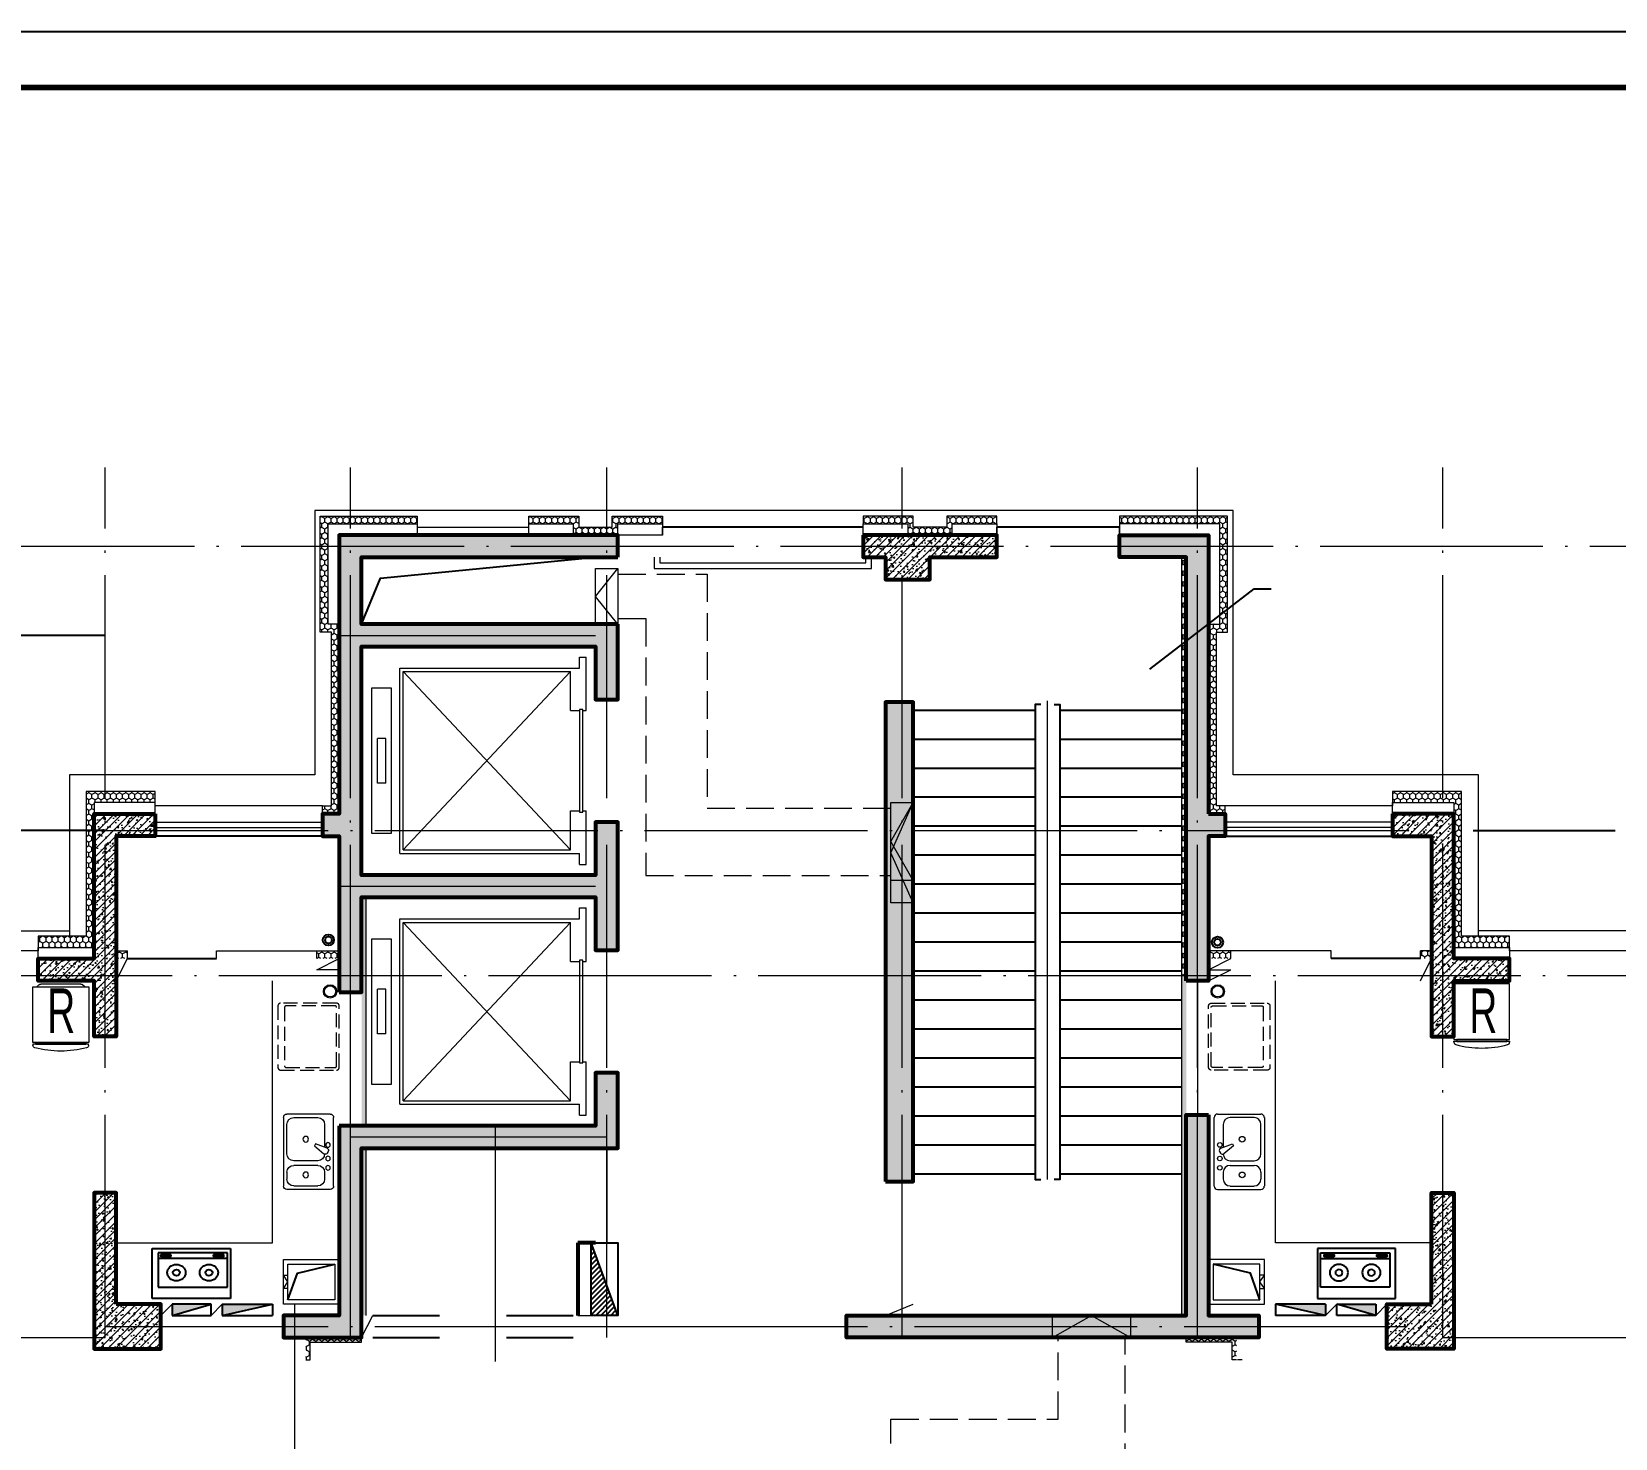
# Model space of a CAD drawing. Extents: x -12757 to 593131, y -184916 to 124232.
# Drawn here: x 558728 to 572936, y -167834 to -155216 of the extents above; entities that cross this region are included whole.
import ezdxf
from ezdxf.enums import TextEntityAlignment as Align

# ---------------------------------------------------------------- set-up
doc = ezdxf.new("R2010")
doc.units = 0
doc.header["$LTSCALE"] = 1000
doc.header["$MEASUREMENT"] = 0
doc.linetypes.add('DASH', pattern=[0.35, 0.25, -0.1])
doc.linetypes.add('DOTE', pattern=[2.42, 2, -0.2, 0.02, -0.2])
doc.layers.get('0').update_dxf_attribs({"linetype": 'CONTINUOUS', "lineweight": 25})
for name, color, linetype, lineweight in [('AXIS', 3, 'CONTINUOUS', 25), ('DIM_IDEN', 3, 'CONTINUOUS', 25), ('DOTE', 1, 'CONTINUOUS', 9), ('LVTRY', 6, 'CONTINUOUS', 20), ('PUB_DIM', 3, 'CONTINUOUS', 25), ('PUB_TEXT', 7, 'CONTINUOUS', 25), ('PUB_TITLE', 4, 'CONTINUOUS', 25), ('STAIR', 2, 'CONTINUOUS', 25), ('WALL', 9, 'CONTINUOUS', 53), ('WINDOW', 4, 'CONTINUOUS', 25), ('保温', 71, 'CONTINUOUS', 15), ('剪力墙', 150, 'CONTINUOUS', 53), ('填充', 8, 'CONTINUOUS', 15), ('墙填充', 254, 'CONTINUOUS', 15), ('家具1', 8, 'CONTINUOUS', 15), ('栏杆', 40, 'CONTINUOUS', 20), ('洁具', 6, 'CONTINUOUS', 25), ('洞口层', 20, 'CONTINUOUS', 25), ('看线', 30, 'CONTINUOUS', 25), ('空心砖', 8, 'CONTINUOUS', 15), ('立面线', 7, 'CONTINUOUS', 40), ('装饰墙', 11, 'CONTINUOUS', 15), ('装饰线', 201, 'CONTINUOUS', 15)]:
    doc.layers.add(name, color=color, linetype=linetype, lineweight=lineweight)
doc.styles.add('dim_font', font='SIMPLEX.shx', dxfattribs={"width": 0.6})
doc.styles.add('N1', font='new-romd.shx', dxfattribs={"width": 0.65, "bigfont": 'hztxt.shx'})
pattern_1 = [(45, (23787.71, 7108.46), (-35.35534, 35.35534), []), (50, (23787.71, 7108.46), (143.452, -12.5504), [15, -165]), (355, (23787.71, 7108.46), (-27.7503, 150.4384), [12, -132]), (100.4514, (23799.66, 7107.41), (115.7019, 137.8879), [12.748, -140.2284]), (46.1842, (23787.71, 7148.46), (213.4482, -33.1038), [22.5, -247.5]), (96.6356, (23805.5, 7145.7), (186.9325, 194.8236), [19.122, -210.3426]), (351.1842, (23787.7, 7148.46), (186.9324, 194.8237), [18, -198]), (21, (23807.71, 7138.46), (119.3814, -80.5238), [15, -165]), (326, (23807.71, 7138.46), (48.663, 145.03), [12, -132]), (71.4514, (23817.66, 7131.75), (168.0445, 64.5061), [12.748, -140.2284]), (37.5, (23787.71, 7108.46), (2.43197, 66.57877), [0, -130.4, 0, -134, 0, -132.5]), (7.5, (23787.71, 7108.46), (52.6139, 78.88234), [0, -76.4, 0, -127.4, 0, -50.5]), (327.5, (23743.11, 7108.46), (106.76449, -4.51097), [0, -50, 0, -156, 0, -207]), (317.5, (23723.11, 7108.46), (116.6372, 20.021), [0, -65, 0, -103.6, 0, -147])]
pattern_2 = [(45, (-474540.73, 39215.805), (-35.355339, 35.355339), []), (50, (-474540.73, 39215.8), (143.452037, -12.550427), [15, -165]), (355, (-474540.73, 39215.8), (-27.750267, 150.438427), [12, -132]), (100.4514, (-474528.78, 39214.76), (115.701876, 137.88791), [12.74804, -140.228422]), (46.1842, (-474540.73, 39255.8), (213.44821, -33.1038), [22.5, -247.5]), (96.6356, (-474522.94, 39253.05), (186.93254, 194.82357), [19.12206, -210.3426]), (351.1842, (-474540.73, 39255.8), (186.93239, 194.82372), [18, -198]), (21, (-474520.73, 39245.8), (119.38141, -80.523778), [15, -165]), (326, (-474520.73, 39245.8), (48.663066, 145.03001), [12, -132]), (71.4514, (-474510.78, 39239.1), (168.044526, 64.5061), [12.74804, -140.228422]), (37.5, (-474540.73, 39215.805), (2.431971, 66.578771), [0, -130.4, 0, -134, 0, -132.5]), (7.5, (-474540.73, 39215.805), (52.613907, 78.882342), [0, -76.4, 0, -127.4, 0, -50.5]), (327.5, (-474585.33, 39215.805), (106.764487, -4.5109743), [0, -50, 0, -156, 0, -207]), (317.5, (-474605.33, 39215.81), (116.637234, 20.020996), [0, -65, 0, -103.6, 0, -147])]
pattern_3 = [(90, (-344507.382, -77937.53), (-27.4963, 47.625), [31.75, -63.5]), (210, (-344507.382, -77937.53), (-27.4963099, -47.6249943), [31.75, -63.5]), (150, (-344507.382, -77937.53), (-54.9926099, 5.7e-06), [-63.5, 31.75])]

# ---------------------------------------------------------------- blocks, each defined once
blk = doc.blocks.new('2#tkA1+')
at = {"layer": 'PUB_TITLE'}
blk.add_lwpolyline([(0, 0), (52550, 0), (52550, 29700), (0, 29700)], close=True, dxfattribs=at)
at = {"layer": 'PUB_TITLE', "const_width": 50}
blk.add_lwpolyline([(1250, 500), (52050, 500), (52050, 29200), (1250, 29200)], close=True, dxfattribs=at)
blk = doc.blocks.new('jlq11-4')
at = {"layer": '墙填充'}
h = blk.add_hatch(dxfattribs=at)
h.set_pattern_fill('钢筋混凝土', color=256, scale=20, style=0)
h.set_pattern_definition(pattern_1)
h.paths.add_polyline_path([(14600, 13200), (16700, 13200), (16700, 12725), (16900, 12725), (16900, 13400), (14600, 13400), (14600, 14000), (16900, 14000), (16900, 14200), (14400, 14200), (14400, 11700), (14250, 11700), (14250, 11500), (14400, 11500), (14400, 10100), (14600, 10100), (14600, 10950), (16700, 10950), (16700, 10475), (16900, 10475), (16900, 11625), (16700, 11625), (16700, 11150), (14600, 11150)])
h = blk.add_hatch(dxfattribs=at)
h.set_pattern_fill('钢筋混凝土', color=256, scale=20, style=0)
h.set_pattern_definition(pattern_2)
h.paths.add_polyline_path([(19300, 14000), (19300, 13800), (19700, 13800), (19700, 14000), (20300, 14000), (20300, 14200), (19100, 14200), (19100, 14000)])
h = blk.add_hatch(dxfattribs=at)
h.set_pattern_fill('钢筋混凝土', color=256, scale=20, style=0)
h.set_pattern_definition(pattern_1)
h.paths.add_polyline_path([(22000, 10200), (22200, 10200), (22200, 10400), (22200, 11500), (22350, 11500), (22350, 11700), (22200, 11700), (22200, 14200), (21400, 14200), (21400, 14000), (22000, 14000)])
h = blk.add_hatch(dxfattribs=at)
h.set_pattern_fill('钢筋混凝土', color=256, scale=20, style=0)
h.set_pattern_definition(pattern_2)
h.paths.add_polyline_path([(19550, 12700), (19300, 12700), (19300, 8400), (19550, 8400)])
h = blk.add_hatch(dxfattribs=at)
h.set_pattern_fill('钢筋混凝土', color=256, scale=20, style=0)
h.set_pattern_definition(pattern_2)
h.paths.add_polyline_path([(12200, 10200), (12200, 9700), (12400, 9700), (12400, 11500), (12750, 11500), (12750, 11700), (12200, 11700), (12200, 10400), (11700, 10400), (11700, 10200)])
h = blk.add_hatch(dxfattribs=at)
h.set_pattern_fill('钢筋混凝土', color=256, scale=20, style=0)
h.set_pattern_definition(pattern_2)
h.paths.add_polyline_path([(24200, 9700), (24400, 9700), (24400, 10200), (24900, 10200), (24900, 10400), (24400, 10400), (24400, 11700), (23850, 11700), (23850, 11500), (24200, 11500)])
h = blk.add_hatch(dxfattribs=at)
h.set_pattern_fill('钢筋混凝土', color=256, scale=20, style=0)
h.set_pattern_definition(pattern_1)
h.paths.add_polyline_path([(16900, 8700), (16900, 9375), (16700, 9375), (16700, 8900), (14400, 8900), (14400, 7200), (13900, 7200), (13900, 7000), (14600, 7000), (14600, 8700)])
h = blk.add_hatch(dxfattribs=at)
h.set_pattern_fill('钢筋混凝土', color=256, scale=20, style=0)
h.set_pattern_definition(pattern_1)
h.paths.add_polyline_path([(22200, 7200), (22200, 9000), (22000, 9000), (22000, 7200), (18950, 7200), (18950, 7000), (22650, 7000), (22650, 7200)])
h = blk.add_hatch(dxfattribs=at)
h.set_pattern_fill('钢筋混凝土', color=256, scale=20, style=0)
h.set_pattern_definition(pattern_2)
h.paths.add_polyline_path([(12400, 8300), (12200, 8300), (12200, 6900), (12800, 6900), (12800, 7300), (12400, 7300)])
h = blk.add_hatch(dxfattribs=at)
h.set_pattern_fill('钢筋混凝土', color=256, scale=20, style=0)
h.set_pattern_definition(pattern_2)
h.paths.add_polyline_path([(24200, 7300), (23800, 7300), (23800, 6900), (24400, 6900), (24400, 8300), (24200, 8300)])
at = {"layer": '剪力墙'}
for points in [[(16900, 14000), (16900, 14200), (14400, 14200), (14400, 11700), (14250, 11700), (14250, 11500), (14400, 11500), (14400, 10100)], [(22000, 10200), (22000, 14000), (21400, 14000), (21400, 14200), (22200, 14200), (22200, 11700)], [(16900, 13400), (14600, 13400), (14600, 14000), (16900, 14000)], [(14400, 10100), (14600, 10100), (14600, 10950), (16700, 10950), (16700, 10475), (16900, 10475), (16900, 11625), (16700, 11625), (16700, 11150), (14600, 11150), (14600, 13200), (16700, 13200), (16700, 12725), (16900, 12725), (16900, 13400)], [(19300, 8400), (19550, 8400), (19550, 12700), (19300, 12700), (19300, 8400)], [(22200, 11700), (22350, 11700), (22350, 11500), (22200, 11500), (22200, 10400), (22200, 10400), (22200, 10200), (22000, 10200)], [(12400, 7300), (12400, 8300), (12200, 8300), (12200, 6900), (12800, 6900), (12800, 7300), (12400, 7300)], [(24200, 7300), (24200, 8300), (24400, 8300), (24400, 6900), (23800, 6900), (23800, 7300), (24200, 7300)]]:
    blk.add_lwpolyline(points, dxfattribs=at)
for points in [[(19100, 14200), (19100, 14000), (19300, 14000), (19300, 13800), (19700, 13800), (19700, 14000), (20300, 14000), (20300, 14200)], [(12750, 11700), (12750, 11500), (12400, 11500), (12400, 9700), (12200, 9700), (12200, 10200), (11700, 10200), (11700, 10400), (12200, 10400), (12200, 11700)], [(23850, 11700), (23850, 11500), (24200, 11500), (24200, 9700), (24400, 9700), (24400, 10200), (24900, 10200), (24900, 10400), (24400, 10400), (24400, 11700)], [(14400, 8900), (14400, 7200), (13900, 7200), (13900, 7000), (14600, 7000), (14600, 8700), (16900, 8700), (16900, 9375), (16700, 9375), (16700, 8900), (14400, 8900)], [(22200, 9000), (22200, 7200), (22650, 7200), (22650, 7000), (18950, 7000), (18950, 7200), (22000, 7200), (22000, 9000), (22200, 9000)]]:
    blk.add_lwpolyline(points, close=True, dxfattribs=at)
blk = doc.blocks.new('2')
at = {"layer": '洞口层', "ltscale": 500}
for p, q in [((390745, -31617), (390745, -31717)), ((390745, -31617), (391195, -31617)), ((390745, -31717), (391195, -31617)), ((391195, -31617), (391195, -31717)), ((390745, -31717), (391195, -31717))]:
    blk.add_line(p, q, dxfattribs=at)
blk = doc.blocks.new('3')
at = {"layer": '洞口层', "ltscale": 500}
for p, q in [((390620, -31617), (390270, -31617)), ((390270, -31617), (390270, -31717)), ((390270, -31717), (390620, -31617)), ((390620, -31717), (390620, -31617)), ((390270, -31717), (390620, -31717))]:
    blk.add_line(p, q, dxfattribs=at)
blk = doc.blocks.new('M_E25ESP')
at = {"color": 0, "linetype": 'ByBlock'}
for p, q in [((0, -309), (0, 307)), ((31, 338), (419, 338)), ((358, 307), (143, 307)), ((450, 307), (450, -309)), ((82, 245), (82, 40)), ((419, -20), (419, 245)), ((48, 2), (57, -12)), ((59, 31), (163, 70)), ((173, 53), (87, -18)), ((163, 70), (173, 53)), ((143, -82), (358, -82)), ((143, -123), (358, -123)), ((82, -184), (82, -246)), ((419, -184), (419, -246)), ((31, -340), (419, -340)), ((143, -308), (358, -308)), ((143, -340), (358, -340))]:
    blk.add_line(p, q, dxfattribs=at)
for centre, radius in [((51, 61), 20.5), ((251, 112), 25.6), ((51, -61), 20.5), ((51, -145), 20.5), ((251, -208), 25.6)]:
    blk.add_circle(centre, radius, dxfattribs=at)
for centre, radius, start, end in [((31, 307), 30.7, 90, 180), ((143, 245), 61.4, 90, 180), ((358, 245), 61.4, 0, 90), ((419, 307), 30.7, 0, 90), ((66, 12), 20.5, 110.5377, 210), ((74, -2), 20.5, 210, 309.4623), ((143, -20), 61.4, 180, 270), ((143, -184), 61.4, 90, 180), ((358, -20), 61.4, 270, 0), ((358, -184), 61.4, 0, 90), ((143, -246), 61.4, 180, 270), ((358, -246), 61.4, 270, 0), ((31, -309), 30.7, 180, 270), ((419, -309), 30.7, 270, 0)]:
    blk.add_arc(centre, radius, start, end, dxfattribs=at)
blk = doc.blocks.new('jjz')
at = {"layer": '洁具'}
for p, q in [((450, 700), (0, 700)), ((0, 700), (0, 0)), ((102, 51), (102, 673)), ((102, 673), (410, 673)), ((360, 673), (360, 51)), ((380, 641), (390, 641)), ((388, 630), (403, 630)), ((388, 566), (388, 630)), ((403, 630), (403, 566)), ((410, 673), (410, 51)), ((450, 0), (450, 700)), ((381, 549), (390, 549)), ((403, 566), (388, 566)), ((380, 168), (390, 168)), ((388, 93), (388, 157)), ((388, 157), (403, 157)), ((403, 157), (403, 93)), ((0, 0), (450, 0)), ((410, 51), (102, 51)), ((381, 76), (390, 76)), ((403, 93), (388, 93))]:
    blk.add_line(p, q, dxfattribs=at)
at = {"layer": '洁具', "extrusion": (0, 0, -1)}
for centre, major_axis, start_param, end_param in [((233, 508), (0, 82.5), 3.141593, 9.424778), ((530, 595), (0, 177), -1.570796, -1.464362), ((530, 595), (0, 177), 4.605954, 4.712389), ((456, 604), (0, 94.4), -1.464362, -1.318368), ((456, 586), (0, 94.4), 4.45996, 4.605954), ((409, 617), (0, 41.3), -1.318368, -1.013853), ((381, 637), (0, 4.03), -1.013853, 0), ((539, 595), (0, 177), -1.570796, -1.464362), ((539, 595), (0, 177), 4.605954, 4.712389), ((381, 637), (0, 4.03), 0, 0.313206), ((465, 604), (0, 94.4), -1.464362, -1.318368), ((465, 586), (0, 94.4), 4.45996, 4.605954), ((419, 617), (0, 41.3), -1.318368, -1.013853), ((390, 637), (0, 4.03), -1.013853, 0), ((390, 637), (0, 4.03), 0, 1.013851), ((362, 617), (0, 41.3), 1.013851, 1.240657), ((233, 508), (0, 31.6), 3.141593, 9.424778), ((409, 573), (0, 41.3), 4.155445, 4.45996), ((381, 553), (0, 4.03), 3.141593, 4.155445), ((419, 573), (0, 41.3), 4.155445, 4.45996), ((390, 553), (0, 4.03), 3.141593, 4.155445), ((390, 553), (0, 4.03), 2.127739, 3.141593), ((362, 573), (0, 41.3), 1.823225, 2.12774), ((316, 586), (0, 94.4), 1.788282, 1.823225), ((233, 216), (0, 82.5), 3.141593, 9.424778), ((233, 216), (0, 31.6), 3.141593, 9.424778), ((456, 131), (0, 94.4), -1.464362, -1.318368), ((409, 144), (0, 41.3), -1.318368, -1.013853), ((381, 164), (0, 4.03), -1.013853, 0), ((381, 164), (0, 4.03), 0, 0.313206), ((465, 131), (0, 94.4), -1.464362, -1.318368), ((419, 144), (0, 41.3), -1.318368, -1.013853), ((390, 164), (0, 4.03), -1.013853, 0), ((390, 164), (0, 4.03), 0, 1.013851), ((362, 144), (0, 41.3), 1.013851, 1.240657), ((530, 122), (0, 177), -1.570796, -1.464362), ((530, 122), (0, 177), 4.605954, 4.712389), ((456, 113), (0, 94.4), 4.45996, 4.605954), ((409, 100), (0, 41.3), 4.155445, 4.45996), ((381, 80), (0, 4.03), 3.141593, 4.155445), ((539, 122), (0, 177), -1.570796, -1.464362), ((539, 122), (0, 177), 4.605954, 4.712389), ((465, 113), (0, 94.4), 4.45996, 4.605954), ((419, 100), (0, 41.3), 4.155445, 4.45996), ((390, 80), (0, 4.03), 3.141593, 4.155445), ((390, 80), (0, 4.03), 2.127739, 3.141593), ((362, 100), (0, 41.3), 1.823225, 2.12774), ((316, 113), (0, 94.4), 1.788282, 1.823225)]:
    blk.add_ellipse(centre, major_axis=major_axis, ratio=0.9, start_param=start_param, end_param=end_param, dxfattribs=at)
blk = doc.blocks.new('jjg2')
at = {"layer": 'LVTRY'}
for points in [[(0, 400), (500, 400), (500, 0), (0, 0)], [(40, 360), (460, 360), (460, 40), (40, 40)]]:
    blk.add_lwpolyline(points, close=True, dxfattribs=at)
blk.add_lwpolyline([(40, 140), (0, 140), (40, 200), (0, 260), (40, 260)], dxfattribs=at)
at = {"layer": 'PUB_DIM'}
blk.add_lwpolyline([(40, 40), (125, 278), (460, 360)], dxfattribs=at)
blk = doc.blocks.new('xyj01')
at = {"layer": 'LVTRY', "linetype": 'DASH', "ltscale": 0.5}
for p, q in [((-300, 526), (-300, 24)), ((276, 550), (-276, 550)), ((-276, 478), (-276, 36)), ((264, 490), (-264, 490)), ((276, 36), (276, 478)), ((300, 24), (300, 526)), ((-276, 0), (276, 0)), ((-264, 24), (264, 24))]:
    blk.add_line(p, q, dxfattribs=at)
for centre, radius, start, end in [((-276, 526), 24, 90, 180), ((-264, 478), 12, 90, 180), ((264, 478), 12, 0, 90), ((276, 526), 24, 0, 90), ((-276, 24), 24, 180, 270), ((-264, 36), 12, 180, 270), ((264, 36), 12, 270, 0), ((276, 24), 24, 270, 0)]:
    blk.add_arc(centre, radius, start, end, dxfattribs=at)
blk = doc.blocks.new('bx1')
at = {"layer": '家具1', "color": 2}
for p, q in [((-1085, -2), (-1067, -2)), ((-1067, -2), (-1067, -1001))]:
    blk.add_line(p, q, dxfattribs=at)
at = {"layer": '家具1', "color": 8}
for p, q in [((-39, -71), (-2, -108)), ((12, -141), (12, -859)), ((-1067, -1001), (-1085, -1001)), ((-39, -929), (-2, -892))]:
    blk.add_line(p, q, dxfattribs=at)
at = {"layer": '家具1', "color": 2}
blk.add_lwpolyline([(-39, -1000), (-39, 0), (-1038, 0), (-1038, -1000)], close=True, dxfattribs=at)
at = {"layer": '家具1', "color": 8}
blk.add_lwpolyline([(-1072, -950), (-1038, -950), (-1038, -54), (-1072, -54)], close=True, dxfattribs=at)
at = {"layer": '家具1', "color": 2}
for centre, radius, start, end in [((583, -501), 1775, 164.8257, 195.1743), ((-1085, -49), 47.4, 90, 164.8257), ((-1085, -954), 47.4, 195.1743, 270)]:
    blk.add_arc(centre, radius, start, end, dxfattribs=at)
at = {"layer": '家具1', "color": 8}
for centre, start, end in [((-36, -141), 0, 45), ((-36, -859), 315, 0)]:
    blk.add_arc(centre, 47.4, start, end, dxfattribs=at)
blk = doc.blocks.new('电梯')
at = {"layer": '家具1', "color": 2, "linetype": 'Continuous', "lineweight": 20}
for p, q in [((0, -480), (0, 0)), ((60, 0), (0, 0)), ((60, -99), (60, 0)), ((1670, -99), (60, -99)), ((1640, -130), (140, -130)), ((140, -480), (140, -130)), ((1640, -130), (140, -1730.0002)), ((1640, -1730.0002), (140, -130)), ((1640, -1730.0002), (1640, -130)), ((1670, -1761.0002), (1670, -99)), ((1745, -1580.0002), (1745, -280.0004)), ((1745, -280.0004), (1925, -280.0004)), ((1925, -280.0004), (1925, -1580.0002)), ((30, -480), (0, -480)), ((30, -1390.0002), (30, -470)), ((30, -470), (60, -470)), ((60, -470), (60, -1390.0002)), ((140, -480), (60, -480)), ((0, -1860.0002), (0, -1380.0002)), ((30, -1380.0002), (0, -1380.0002)), ((60, -1390.0002), (30, -1390.0002)), ((140, -1380.0002), (60, -1380.0002)), ((140, -1730.0002), (140, -1380.0002)), ((1925, -1580.0002), (1745, -1580.0002)), ((1670, -1761.0002), (60, -1761.0002)), ((60, -1860.0002), (60, -1761.0002)), ((1640, -1730.0002), (140, -1730.0002)), ((60, -1860.0002), (0, -1860.0002))]:
    blk.add_line(p, q, dxfattribs=at)
at = {"layer": '家具1', "color": 2, "linetype": 'Continuous'}
for p, q in [((1798, -1130.00012), (1798, -730.0002)), ((1798, -730.0002), (1872, -730.0002)), ((1872, -1130.00012), (1872, -730.0002)), ((1798, -1130.00012), (1872, -1130.00012))]:
    blk.add_line(p, q, dxfattribs=at)
blk = doc.blocks.new('pm10-2')
at = {"layer": '保温', "ltscale": 500}
h = blk.add_hatch(dxfattribs=at)
h.set_pattern_fill('HONEY', color=256, scale=20, angle=90, style=0)
h.set_pattern_definition(pattern_3)
h.paths.add_polyline_path([(14500, -800), (14500, -700), (14400, -700), (14400, 0), (14330, 0), (14330, -770), (14430, -770), (14430, -2330), (14350, -2330), (14350, -2400), (14500, -2400)])
h.paths.add_polyline_path([(14600, 270), (14330, 270), (14330, 0), (14400, 0), (14400, 200), (14600, 200)])
h.paths.add_polyline_path([(15200, 270), (14600, 270), (14600, 200), (15200, 200)])
h = blk.add_hatch(dxfattribs=at)
h.set_pattern_fill('HONEY', color=256, scale=20, angle=90, style=0)
h.set_pattern_definition(pattern_3)
h.paths.add_polyline_path([(16650, 270), (16200, 270), (16200, 200), (16600, 200), (16600, 100), (16900, 100), (16900, 170), (16650, 170)])
h.paths.add_polyline_path([(17400, 270), (16950, 270), (16950, 170), (16900, 170), (16900, 100), (17000, 100), (17000, 200), (17400, 200)])
h = blk.add_hatch(dxfattribs=at)
h.set_pattern_fill('HONEY', color=256, scale=20, angle=90, style=0)
h.set_pattern_definition(pattern_3)
h.paths.add_polyline_path([(20000, 200), (20400, 200), (20400, 270), (19950, 270), (19950, 170), (19650, 170), (19650, 270), (19550, 270), (19550, 200), (19600, 200), (19600, 100), (20000, 100)])
h.paths.add_polyline_path([(19550, 270), (19200, 270), (19200, 200), (19550, 200)])
h = blk.add_hatch(dxfattribs=at)
h.set_pattern_fill('HONEY', color=256, scale=20, angle=90, style=0)
h.set_pattern_definition(pattern_3)
h.paths.add_polyline_path([(22200, 270), (21500, 270), (21500, 200), (22200, 200)])
h.paths.add_polyline_path([(22470, 270), (22200, 270), (22200, 200), (22400, 200), (22400, 100), (22400, 0), (22470, 0)])
h.paths.add_polyline_path([(22470, 0), (22400, 0), (22400, -700), (22300, -700), (22300, -2400), (22450, -2400), (22450, -2330), (22370, -2330), (22370, -770), (22470, -770)])
h = blk.add_hatch(dxfattribs=at)
h.set_pattern_fill('HONEY', color=256, scale=20, angle=90, style=0)
h.set_pattern_definition(pattern_3)
h.paths.add_polyline_path([(22100, -100), (22060, -100), (22060, -2550), (22100, -2550), (22100, -2500)])
h = blk.add_hatch(dxfattribs=at)
h.set_pattern_fill('HONEY', color=256, scale=20, angle=90, style=0)
h.set_pattern_definition(pattern_3)
h.paths.add_polyline_path([(12300, -2400), (12300, -2300), (12400, -2300), (12400, -2200), (12230, -2200), (12230, -3500), (11800, -3500), (11800, -3600), (12300, -3600)])
h.paths.add_polyline_path([(12850, -2200), (12400, -2200), (12400, -2300), (12850, -2300)])
h = blk.add_hatch(dxfattribs=at)
h.set_pattern_fill('HONEY', color=256, scale=20, angle=90, style=0)
h.set_pattern_definition(pattern_3)
h.paths.add_polyline_path([(25000, -3500), (24570, -3500), (24570, -2200), (24400, -2200), (24400, -2300), (24500, -2300), (24500, -2400), (24500, -3600), (25000, -3600)])
h.paths.add_polyline_path([(24400, -2200), (23950, -2200), (23950, -2300), (24400, -2300)])
h = blk.add_hatch(dxfattribs=at)
h.set_pattern_fill('HONEY', color=256, scale=20, angle=90, style=0)
h.set_pattern_definition(pattern_3)
h.paths.add_polyline_path([(22100, -2550), (22060, -2550), (22060, -3850), (22100, -3850), (22100, -3800)])
h = blk.add_hatch(dxfattribs=at)
h.set_pattern_fill('HONEY', color=256, scale=20, angle=90, style=0)
h.set_pattern_definition([(90, (-546986.645, 159831.234), (-27.4963, 47.625), [31.75, -63.5]), (210, (-546986.645, 159831.234), (-27.4963099, -47.6249943), [31.75, -63.5]), (150, (-546986.645, 159831.234), (-54.9926099, 5.7e-06), [-63.5, 31.75])])
h.paths.add_polyline_path([(14700, -3150), (14740, -3150), (14740, -5200), (14700, -5200)])
h.paths.add_polyline_path([(14700, -5400), (14740, -5400), (14740, -6900), (14700, -6900)])
h = blk.add_hatch(dxfattribs=at)
h.set_pattern_fill('HONEY', color=256, scale=20, angle=90, style=0)
h.set_pattern_definition(pattern_3)
h.paths.add_polyline_path([(14500, -3630), (14300, -3630), (14300, -3700), (14500, -3700)])
h.paths.add_polyline_path([(12600, -3630), (12500, -3630), (12500, -3700), (12600, -3700)])
h = blk.add_hatch(dxfattribs=at)
h.set_pattern_fill('HONEY', color=256, scale=20, angle=90, style=0)
h.set_pattern_definition(pattern_3)
h.paths.add_polyline_path([(22500, -3630), (22300, -3630), (22300, -3700), (22500, -3700)])
h = blk.add_hatch(dxfattribs=at)
h.set_pattern_fill('HONEY', color=256, scale=20, angle=90, style=0)
h.set_pattern_definition([(90, (-342530.67, 80862.602), (-27.4963, 47.625), [31.75, -63.5]), (210, (-342530.67, 80862.602), (-27.4963099, -47.6249943), [31.75, -63.5]), (150, (-342530.67, 80862.602), (-54.9926099, 5.7e-06), [-63.5, 31.75])])
h.paths.add_polyline_path([(24300, -3630), (24200, -3630), (24200, -3700), (24300, -3700)])
h = blk.add_hatch(dxfattribs=at)
h.set_pattern_fill('HONEY', color=256, scale=20, angle=90, style=0)
h.set_pattern_definition(pattern_3)
h.paths.add_polyline_path([(22100, -3850), (22060, -3850), (22060, -6900), (22100, -6900)])
h = blk.add_hatch(dxfattribs=at)
h.set_pattern_fill('HONEY', color=256, scale=20, angle=90, style=0)
h.set_pattern_definition(pattern_3)
h.paths.add_polyline_path([(14700, -7100), (14600, -7100), (14200, -7100), (14200, -7300), (14240, -7300), (14240, -7140), (14700, -7140)])
h = blk.add_hatch(dxfattribs=at)
h.set_pattern_fill('HONEY', color=256, scale=20, angle=90, style=0)
h.set_pattern_definition(pattern_3)
h.paths.add_polyline_path([(22550, -7100), (22200, -7100), (22100, -7100), (22100, -7140), (22510, -7140), (22510, -7300), (22550, -7300)])
at = {"layer": 'DOTE', "linetype": 'DOTE'}
for p, q in [((12400, -7100), (12400, 705)), ((14600, -7100), (14600, 705)), ((16900, -7100), (16900, 705)), ((19550, -7100), (19550, 705)), ((22200, -7100), (22200, 705)), ((24400, -7100), (24400, 705)), ((-900, 0), (37315, 0)), ((12400, -2550), (24500, -2550)), ((-1100, -3850), (37115, -3850)), ((-900, -7100), (12400, -7100)), ((12400, -7000), (24400, -7000)), ((24400, -7100), (37365, -7100))]:
    blk.add_line(p, q, dxfattribs=at)
at = {"layer": 'DOTE'}
for p, q in [((14500, -800), (16800, -800)), ((20855, -5680), (20855, -1388)), ((14500, -3050), (16800, -3050)), ((15900, -5200), (15900, -7313)), ((14600, -5300), (16900, -5300)), ((14100, -6800), (14100, -8500))]:
    blk.add_line(p, q, dxfattribs=at)
at = {"layer": 'LVTRY'}
for points in [[(12500, -6250), (13900, -6250), (13900, -3900)], [(24300, -6250), (22900, -6250), (22900, -3900)]]:
    blk.add_lwpolyline(points, dxfattribs=at)
for centre, radius in [((14418, -3994), 60), ((14418, -3994), 50), ((22382, -3994), 60), ((22382, -3994), 50)]:
    blk.add_circle(centre, radius, dxfattribs=at)
at = {"layer": 'STAIR'}
for p, q in [((19650, -1470), (20745, -1470)), ((20965, -1470), (22060, -1470)), ((19650, -1730), (20745, -1730)), ((20965, -1730), (22060, -1730)), ((19650, -1990), (20745, -1990)), ((20965, -1990), (22060, -1990)), ((19650, -2250), (20745, -2250)), ((20965, -2250), (22060, -2250)), ((19650, -2510), (20745, -2510)), ((20965, -2510), (22060, -2510)), ((19650, -2770), (20745, -2770)), ((20965, -2770), (22060, -2770)), ((19650, -3030), (20745, -3030)), ((20965, -3030), (22060, -3030)), ((19650, -3290), (20745, -3290)), ((20965, -3290), (22060, -3290)), ((19650, -3550), (20745, -3550)), ((20965, -3550), (22060, -3550)), ((19650, -3810), (20745, -3810)), ((20965, -3810), (22060, -3810)), ((19650, -4070), (20745, -4070)), ((20965, -4070), (22060, -4070)), ((19650, -4330), (20745, -4330)), ((20965, -4330), (22060, -4330)), ((19650, -4590), (20745, -4590)), ((20965, -4590), (22060, -4590)), ((19650, -4850), (20745, -4850)), ((20965, -4850), (22060, -4850)), ((19650, -5110), (20745, -5110)), ((20965, -5110), (22060, -5110)), ((19650, -5370), (20745, -5370)), ((20965, -5370), (22060, -5370)), ((19650, -5630), (20745, -5630)), ((20965, -5630), (22060, -5630))]:
    blk.add_line(p, q, dxfattribs=at)
for points in [[(20795, -1420), (20745, -1420), (20745, -5680), (20795, -5680)], [(20915, -1420), (20965, -1420), (20965, -5680), (20915, -5680)]]:
    blk.add_lwpolyline(points, dxfattribs=at)
at = {"layer": 'WALL', "ltscale": 500}
for p, q in [((16800, -6250), (16640, -6250)), ((16640, -6250), (16640, -6900))]:
    blk.add_line(p, q, dxfattribs=at)
at = {"layer": 'WINDOW'}
for p, q in [((19200, 170), (17400, 170)), ((21500, 170), (20400, 170)), ((12600, -3700), (13400, -3700)), ((24200, -3700), (23400, -3700)), ((14800, -6900), (15400, -6900)), ((16001, -6900), (16600, -6900)), ((14800, -7100), (15400, -7100)), ((16001, -7100), (16600, -7100))]:
    blk.add_line(p, q, dxfattribs=at)
at = {"layer": '保温'}
for p, q in [((17400, 100), (17400, 170)), ((19200, 100), (19200, 170)), ((20400, 100), (20400, 170)), ((21500, 100), (21500, 170)), ((14350, -2400), (14350, -2330)), ((22450, -2400), (22450, -2330)), ((14740, -3150), (14740, -5200)), ((12500, -3630), (12600, -3630)), ((12500, -3630), (12600, -3630)), ((12600, -3700), (12600, -3630)), ((12600, -3700), (12600, -3630)), ((13400, -3630), (14500, -3630)), ((13400, -3700), (13400, -3630)), ((14300, -3700), (14300, -3630)), ((14300, -3700), (14300, -3630)), ((23400, -3630), (22300, -3630)), ((22500, -3700), (22500, -3630)), ((22500, -3700), (22500, -3630)), ((23400, -3700), (23400, -3630)), ((24300, -3630), (24200, -3630)), ((24200, -3700), (24200, -3630)), ((14740, -5400), (14740, -6900)), ((14200, -7300), (14240, -7300)), ((14200, -7300), (14240, -7300)), ((22600, -7300), (22560, -7300)), ((22600, -7300), (22560, -7300))]:
    blk.add_line(p, q, dxfattribs=at)
for points in [[(14350, -2400), (14350, -2330), (14430, -2330), (14430, -770), (14330, -770), (14330, 270), (15200, 270), (15200, 170), (16200, 170), (16200, 270), (16650, 270), (16650, 170), (16950, 170), (16950, 270), (17400, 270), (17400, 200)], [(20400, 200), (20400, 270), (19950, 270), (19950, 170), (19650, 170), (19650, 270), (19200, 270), (19200, 200)], [(22450, -2400), (22450, -2330), (22370, -2330), (22370, -770), (22470, -770), (22470, 270), (21500, 270), (21500, 100)], [(22060, -6900), (22060, -100)], [(14350, -2330), (12850, -2330), (12850, -2200), (12230, -2200), (12230, -3500), (11800, -3500), (11800, -3630), (10200, -3630), (10200, -3400), (9100, -3400), (9100, -3630), (7100, -3630), (7100, -3550)], [(29700, -3550), (29700, -3630), (27700, -3630), (27700, -3400), (26600, -3400), (26600, -3630), (25000, -3630), (25000, -3500), (24570, -3500), (24570, -2200), (23950, -2200), (23950, -2330), (22450, -2330)], [(14200, -7300), (14240, -7300), (14240, -7140), (14700, -7140), (14700, -7100)], [(22550, -7300), (22510, -7300), (22510, -7140), (22100, -7140), (22100, -7100)]]:
    blk.add_lwpolyline(points, dxfattribs=at)
at = {"layer": '栏杆'}
for p, q in [((12850, -2475), (14350, -2475)), ((12850, -2525), (14350, -2525)), ((23950, -2475), (22450, -2475)), ((23950, -2525), (22450, -2525))]:
    blk.add_line(p, q, dxfattribs=at)
for points in [[(17325, -100), (17325, -200), (19200, -200), (19275, -200), (19275, -100)], [(17375, -100), (17375, -150), (19200, -150), (19225, -150), (19225, -100)]]:
    blk.add_lwpolyline(points, dxfattribs=at)
at = {"layer": '看线'}
for p, q in [((14350, -2600), (12850, -2600)), ((22450, -2600), (23950, -2600))]:
    blk.add_line(p, q, dxfattribs=at)
at = {"layer": '空心砖', "ltscale": 500}
for p, q in [((12500, -3900), (12600, -3700)), ((14300, -3800), (14500, -3700)), ((14500, -3800), (14300, -3800)), ((22300, -3800), (22500, -3700)), ((22300, -3800), (22500, -3800)), ((22300, -3900), (22500, -3800)), ((24200, -3900), (24300, -3700)), ((22200, -3900), (22200, -5100)), ((14600, -5200), (14600, -4000)), ((14700, -5200), (14500, -5200)), ((16900, -5400), (16900, -6250)), ((12900, -6900), (13000, -6800)), ((13350, -6900), (13450, -6800)), ((19400, -6900), (19650, -6800)), ((23350, -6900), (23450, -6800)), ((23800, -6900), (23900, -6800)), ((14700, -7100), (14800, -6900)), ((16640, -6900), (17000, -6900)), ((15400, -7000), (16000, -7000)), ((16600, -7000), (17300, -7000)), ((18500, -7000), (19050, -7000))]:
    blk.add_line(p, q, dxfattribs=at)
at = {"layer": '装饰墙'}
for points in [[(15200, 100), (14500, 100), (14500, -700), (14400, -700), (14400, 200), (15200, 200)], [(16600, 100), (16200, 100), (16200, 200), (16600, 200)], [(17400, 100), (17000, 100), (17000, 200), (17400, 200)], [(19600, 100), (19200, 100), (19200, 200), (19600, 200)], [(20400, 100), (20000, 100), (20000, 200), (20400, 200)], [(21500, 100), (22300, 100), (22300, -700), (22400, -700), (22400, 200), (21500, 200)], [(12850, -2300), (12300, -2300), (12300, -2400), (12850, -2400)], [(23950, -2300), (24500, -2300), (24500, -2400), (23950, -2400)], [(11800, -3600), (12300, -3600), (12300, -3700), (11800, -3700)], [(24500, -3600), (25000, -3600), (25000, -3700), (24500, -3700)]]:
    blk.add_lwpolyline(points, close=True, dxfattribs=at)
at = {"layer": 'LVTRY', "xscale": -1}
blk.add_blockref('M_E25ESP', (14450, -5432), dxfattribs=at)
at = {"layer": 'LVTRY'}
blk.add_blockref('M_E25ESP', (22350, -5432), dxfattribs=at)
at = {"layer": 'LVTRY', "xscale": -1, "rotation": 270}
blk.add_blockref('jjz', (12823, -6750), dxfattribs=at)
at = {"layer": 'LVTRY', "rotation": 90}
blk.add_blockref('jjz', (23977, -6750), dxfattribs=at)
at = {"layer": '保温'}
blk.add_blockref('jjg2', (14000, -6800), dxfattribs=at)
blk.add_blockref('jjg2', (14000, -6800), dxfattribs=at)
at = {"layer": '保温', "xscale": -1}
blk.add_blockref('jjg2', (22800, -6800), dxfattribs=at)
blk.add_blockref('jjg2', (22800, -6800), dxfattribs=at)
at = {"layer": '家具1', "yscale": 0.5, "zscale": 0.5}
for p, xscale, rotation in [((12252, -3934), -0.5, 270), ((24500, -3906), 0.5, 90)]:
    blk.add_blockref('bx1', p, dxfattribs=dict(at, xscale=xscale, rotation=rotation))
at = {"layer": '洞口层', "xscale": -1}
for p in [(16715, -995), (16715, -3245)]:
    blk.add_blockref('电梯', p, dxfattribs=at)
at = {"layer": '立面线', "rotation": 90}
blk.add_blockref('xyj01', (14500, -4400), dxfattribs=at)
at = {"layer": '立面线', "xscale": -1, "rotation": 270}
blk.add_blockref('xyj01', (22300, -4400), dxfattribs=at)
at = {"layer": '填充', "style": 'dim_font', "text_generation_flag": 4, "width": 0.8, "flags": 9}
for tag in ['XSIZE', 'YSIZE']:
    blk.add_attdef(tag, (-750, -5700), '', height=0.5, rotation=270, dxfattribs=at)
for tag in ['XSIZE', 'YSIZE']:
    blk.add_attdef(tag, (-1900, -7200), '', height=0.5, dxfattribs=at)

msp = doc.modelspace()

# ---------------------------------------------------------------- hatches: boundary and pattern name
at = {"layer": '洞口层'}
h = msp.add_hatch(dxfattribs=at)
h.set_pattern_fill('ANSI31', color=256, scale=20, style=0)
h.set_pattern_definition([(45, (467626.612, -253507.876), (-22.45064, 22.45064), [])])
h.paths.add_polyline_path([(563747, -166081), (563747, -166731), (563987, -166731)])
at = {"layer": '洞口层', "ltscale": 500}
h = msp.add_hatch(color=256, dxfattribs=at)
h.paths.add_polyline_path([(560337, -166631), (559987, -166631), (559987, -166731)])
h.paths.add_polyline_path([(560887, -166631), (560437, -166631), (560437, -166731), (560492, -166719), (560489, -166706, -1), (560487, -166700, -1), (560489, -166706), (560492, -166719)])
h = msp.add_hatch(color=256, dxfattribs=at)
h.paths.add_polyline_path([(570337, -166631), (569887, -166631), (570281, -166719), (570284, -166706, -1), (570286, -166700, -1), (570284, -166706), (570281, -166719), (570337, -166731)])
h.paths.add_polyline_path([(570787, -166631), (570437, -166631), (570787, -166731)])

# ---------------------------------------------------------------- linework, layer by layer
at = {"layer": 'AXIS'}
for p, q in [((559387, -160631), (558225, -160631)), ((559387, -162381), (558225, -162381)), ((571662, -162381), (572935, -162381))]:
    msp.add_line(p, q, dxfattribs=at)
at = {"layer": 'DIM_IDEN'}
for p, q in [((568760, -160935), (569695, -160214)), ((569695, -160214), (569849, -160214))]:
    msp.add_line(p, q, dxfattribs=at)
at = {"layer": 'LVTRY'}
for points in [[(563987, -160531), (563787, -160531), (563787, -160031), (563987, -160031), (563987, -160531), (563787, -160281), (563987, -160031)], [(566637, -163031), (566437, -163031), (566437, -162131), (566637, -162131), (566637, -163031), (566437, -162581), (566637, -162131)], [(566637, -162831), (566437, -162831), (566437, -162131), (566637, -162131), (566637, -162831), (566437, -162481), (566637, -162131)], [(567887, -166931), (567887, -166731), (568587, -166731), (568587, -166931), (567887, -166931), (568237, -166731), (568587, -166931)]]:
    msp.add_lwpolyline(points, dxfattribs=at)
at = {"layer": 'LVTRY', "linetype": 'DASH'}
for points in [[(563987, -160081), (564787, -160081), (564787, -162181), (566437, -162181)], [(563987, -160481), (564237, -160481), (564237, -162785), (566437, -162785)], [(566437, -168231), (566437, -167663), (567937, -167663), (567937, -166931)], [(567037, -168231), (567037, -168131), (568537, -168131), (568537, -166931)]]:
    msp.add_lwpolyline(points, dxfattribs=at)
at = {"layer": 'PUB_DIM'}
msp.add_lwpolyline([(561687, -160531), (561856, -160117), (563787, -159931)], dxfattribs=at)
at = {"layer": '洁具', "ltscale": 500}
for centre, radius in [((561390, -163364), 50), ((561390, -163364), 30), ((569367, -163384), 50), ((569367, -163384), 30)]:
    msp.add_circle(centre, radius, dxfattribs=at)
at = {"layer": '洞口层', "ltscale": 500}
msp.add_line((563987, -166731), (563747, -166081), dxfattribs=at)
msp.add_lwpolyline([(563747, -166731), (563747, -166081), (563987, -166081), (563987, -166731)], close=True, dxfattribs=at)
at = {"layer": '装饰线'}
for p, q in [((557187, -163281), (559067, -163281)), ((573587, -163281), (571707, -163281))]:
    msp.add_line(p, q, dxfattribs=at)
msp.add_lwpolyline([(571707, -163331), (571707, -161881), (569507, -161881), (569507, -159511), (561267, -159511), (561267, -161881), (559067, -161881), (559067, -163331)], dxfattribs=at)

# ---------------------------------------------------------------- block references
at = {"layer": '保温'}
for name, p in [('pm10-2', (546987, -159831)), ('jlq11-4', (547087, -173931))]:
    msp.add_blockref(name, p, dxfattribs=at)
at = {"layer": '洞口层'}
for name, p in [('3', (169717, -135015)), ('2', (169692, -135015))]:
    msp.add_blockref(name, p, dxfattribs=at)
at = {"layer": '洞口层', "xscale": -1}
for name, p in [('2', (961082, -135015)), ('3', (961057, -135015))]:
    msp.add_blockref(name, p, dxfattribs=at)
at = {"layer": '空心砖'}
msp.add_blockref('2#tkA1+', (540581, -184916), dxfattribs=at)

# ---------------------------------------------------------------- texts
at = {"layer": 'PUB_TEXT', "style": 'N1', "width": 0.65}
for p in [(558993, -163998), (571752, -163998)]:
    msp.add_text('R', height=400, dxfattribs=at).set_placement(p, align=Align.MIDDLE)

doc.saveas('drawing.dxf')
